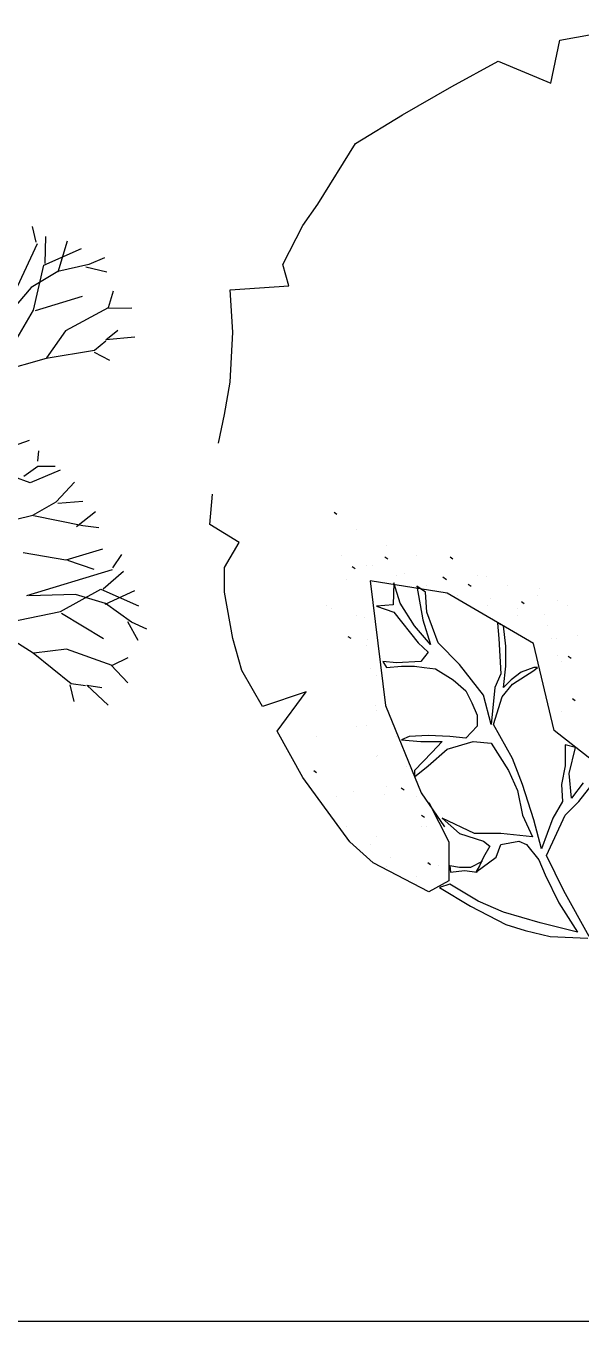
# Model space of a CAD drawing. Header units: millimetres. Extents: x 217.2 to 255.1, y 166.7 to 190.9.
# Drawn here: x 245.204 to 246.913, y 176.673 to 180.656 of the extents above; entities that cross this region are included whole.
import ezdxf

# ---------------------------------------------------------------- set-up
doc = ezdxf.new("R2010")
doc.units = ezdxf.units.MM
doc.layers.add('s', color=145, linetype='Continuous')
doc.layers.add('trees', color=104, linetype='Continuous')

msp = doc.modelspace()

# ---------------------------------------------------------------- linework, layer by layer
at = {"layer": 's', "color": 0}
msp.add_line((217.1888, 176.6733), (255.1288, 176.6733), dxfattribs=at)
at = {"layer": 'trees', "color": 97, "true_color": 0x25742c}
for p, q in [((246.8476, 180.6127), (247.0892, 180.6562)), ((246.8202, 180.4803), (246.8476, 180.6127)), ((246.6582, 180.5473), (246.8202, 180.4803)), ((246.0571, 180.0428), (246.1024, 180.1082)), ((246.0132, 179.8568), (245.9953, 179.9222)), ((245.8334, 179.8451), (246.0132, 179.8568)), ((245.8416, 179.7144), (245.8334, 179.8451)), ((245.8155, 179.4613), (245.8334, 179.5602)), ((245.7702, 179.1227), (245.7783, 179.2164)), ((245.8155, 178.9903), (245.8608, 179.0674)), ((245.8155, 178.9149), (245.8155, 178.9903)), ((246.5004, 178.9116), (246.2643, 178.9501)), ((246.2643, 178.9501), (246.311, 178.5663)), ((246.7666, 178.7574), (246.5004, 178.9116)), ((245.8691, 178.6736), (245.8416, 178.7725)), ((246.8298, 178.4892), (246.7666, 178.7574)), ((245.9322, 178.563), (245.8691, 178.6736)), ((246.0667, 178.6082), (245.9322, 178.563)), ((246.311, 178.5663), (246.4208, 178.2982)), ((246.0571, 178.3451), (245.9775, 178.4876)), ((247.0013, 178.3552), (246.8298, 178.4892)), ((246.0986, 178.4725), (246.0986, 178.4725)), ((246.0991, 178.3591), (246.0901, 178.3652)), ((246.2012, 178.1474), (246.0571, 178.3451)), ((246.4208, 178.2982), (246.4927, 178.1935)), ((246.4441, 178.268), (246.5059, 178.1474)), ((246.1913, 178.1944), (246.1913, 178.1944)), ((246.284, 178.1635), (246.284, 178.1635)), ((246.2726, 178.082), (246.2012, 178.1474)), ((246.2642, 178.1391), (246.2642, 178.1391)), ((246.5059, 178.1474), (246.5059, 178.0267)), ((246.4441, 177.9932), (246.2726, 178.082)), ((246.3262, 178.0974), (246.3262, 178.0974)), ((246.3149, 178.0708), (246.3149, 178.0708)), ((246.4076, 178.0399), (246.4076, 178.0399)), ((246.5059, 178.0267), (246.4441, 177.9932))]:
    msp.add_line(p, q, dxfattribs=at)
at = {"layer": 'trees', "color": 64, "true_color": 0x78b116}
for p, q in [((246.5155, 180.4702), (246.6582, 180.5473)), ((246.3631, 180.3831), (246.5155, 180.4702)), ((246.1024, 180.1082), (246.219, 180.2942)), ((245.8334, 179.5602), (245.8416, 179.7144)), ((245.797, 179.3729), (245.8155, 179.4613)), ((245.2254, 179.1513), (245.2974, 179.1929)), ((245.8416, 178.7725), (245.8155, 178.9149))]:
    msp.add_line(p, q, dxfattribs=at)
at = {"layer": 'trees', "color": 84, "true_color": 0x2aaf18}
for p, q in [((246.219, 180.2942), (246.3631, 180.3831)), ((245.9953, 179.9222), (246.0571, 180.0428)), ((245.8608, 179.0674), (245.7702, 179.1227)), ((245.9775, 178.4876), (246.0667, 178.6082))]:
    msp.add_line(p, q, dxfattribs=at)
at = {"layer": 'trees', "color": 42, "true_color": 0xd28328}
for p, q in [((245.236, 179.9913), (245.2241, 180.0393)), ((245.264, 179.926), (245.2652, 180.0089)), ((245.3032, 179.8996), (245.3323, 179.9957)), ((245.2597, 179.92), (245.375, 179.972)), ((245.2278, 179.782), (245.2597, 179.92)), ((245.3981, 179.9223), (245.3024, 179.9013)), ((245.3887, 179.9149), (245.4529, 179.9003)), ((245.446, 179.9427), (245.3981, 179.9223)), ((245.3024, 179.9013), (245.22, 179.8517)), ((245.4723, 179.8408), (245.4576, 179.7893)), ((245.2341, 179.7809), (245.3784, 179.8253)), ((245.4576, 179.7893), (245.3263, 179.7189)), ((245.4548, 179.7879), (245.5302, 179.7895)), ((245.3263, 179.7189), (245.2681, 179.635)), ((245.4504, 179.6908), (245.487, 179.7204)), ((245.4498, 179.6865), (245.4154, 179.6579)), ((245.54, 179.6989), (245.4504, 179.6908)), ((245.4154, 179.6579), (245.2668, 179.6338)), ((245.4144, 179.6529), (245.4611, 179.6281)), ((245.4693, 178.9835), (245.2064, 178.9034)), ((245.4419, 178.9248), (245.5045, 178.9793)), ((245.3107, 178.8554), (245.4346, 178.9239)), ((245.4346, 178.9239), (245.5504, 178.873)), ((245.4486, 178.878), (245.5395, 178.9205)), ((246.4071, 178.9334), (246.4263, 178.8295)), ((245.3573, 178.9079), (245.2137, 178.9037)), ((245.4493, 178.8797), (245.3573, 178.9079)), ((245.5288, 178.8225), (245.4493, 178.8797)), ((246.4386, 178.8529), (246.4345, 178.9149)), ((245.314, 178.85), (245.4435, 178.7723)), ((246.4729, 178.7591), (246.4386, 178.8529)), ((245.517, 178.8246), (245.5491, 178.7671)), ((245.5761, 178.8006), (245.5288, 178.8225)), ((246.4263, 178.8295), (246.4496, 178.754)), ((245.3438, 178.6329), (245.2265, 178.7274)), ((245.3296, 178.7399), (245.2283, 178.7272)), ((245.4697, 178.6894), (245.3296, 178.7399)), ((245.4668, 178.6906), (245.5184, 178.6356)), ((245.5179, 178.7129), (245.4697, 178.6894)), ((246.768, 178.6837), (246.7282, 178.6686)), ((246.7282, 178.6686), (246.698, 178.6451)), ((246.7021, 178.6317), (246.768, 178.6736)), ((245.3394, 178.6303), (245.3522, 178.579)), ((245.388, 178.6264), (245.3438, 178.6329)), ((246.8956, 178.4373), (246.8641, 178.4457)), ((246.8764, 178.3568), (246.8956, 178.4373)), ((246.8641, 178.3803), (246.8531, 178.3233)), ((246.8833, 178.2814), (246.8764, 178.3568)), ((246.5855, 178.1725), (246.4853, 178.2194)), ((246.5388, 178.1725), (246.6129, 178.149)), ((246.6664, 178.1725), (246.5855, 178.1725)), ((246.6129, 178.149), (246.6321, 178.1339))]:
    msp.add_line(p, q, dxfattribs=at)
at = {"layer": 'trees', "color": 62, "true_color": 0xacc205}
for p, q in [((245.2386, 179.9856), (245.1224, 179.7366)), ((245.22, 179.8517), (245.1271, 179.7422)), ((245.1193, 179.5971), (245.2278, 179.782)), ((245.2668, 179.6338), (245.1208, 179.5928)), ((245.214, 179.3816), (245.136, 179.3531)), ((245.2409, 179.3174), (245.2441, 179.3493)), ((245.2173, 179.2513), (245.0533, 179.311)), ((245.2412, 179.3017), (245.1977, 179.2703)), ((245.3101, 179.2901), (245.2173, 179.2513)), ((245.2943, 179.3017), (245.2412, 179.3017)), ((245.2974, 179.1929), (245.3537, 179.253)), ((245.3797, 179.1932), (245.3024, 179.1879)), ((245.4181, 179.1614), (245.3604, 179.1155)), ((245.0627, 179.1116), (245.2254, 179.1513)), ((245.379, 179.1184), (245.228, 179.1491)), ((245.4286, 179.113), (245.379, 179.1184)), ((245.3272, 179.0134), (245.1959, 179.0358)), ((245.4397, 179.0468), (245.3272, 179.0134)), ((245.3319, 179.0134), (245.4136, 178.9856)), ((245.4718, 178.9893), (245.4996, 179.0302)), ((245.1006, 178.8125), (245.3107, 178.8554)), ((245.2265, 178.7274), (245.0984, 178.8085))]:
    msp.add_line(p, q, dxfattribs=at)
at = {"layer": 'trees', "color": 3}
for p, q in [((246.1616, 179.1542), (246.1526, 179.1603)), ((246.2205, 179.1089), (246.2205, 179.1089)), ((246.3149, 179.0596), (246.3149, 179.0596)), ((246.1759, 179.0271), (246.1759, 179.0271)), ((246.2531, 178.9978), (246.2531, 178.9978)), ((246.2723, 178.9965), (246.2723, 178.9965)), ((246.3178, 179.0168), (246.3088, 179.0229)), ((246.4076, 179.0287), (246.4076, 179.0287)), ((246.5186, 179.0168), (246.5096, 179.0229)), ((246.2178, 178.9862), (246.2088, 178.9923)), ((246.3687, 178.9725), (246.3687, 178.9725)), ((246.4989, 178.9532), (246.4871, 178.961)), ((246.593, 178.9669), (246.593, 178.9669)), ((246.6213, 178.9636), (246.6213, 178.9636)), ((246.1902, 178.9547), (246.1902, 178.9547)), ((246.5749, 178.9327), (246.5659, 178.9388)), ((246.6857, 178.936), (246.6857, 178.936)), ((246.7846, 178.9275), (246.7846, 178.9275)), ((246.5312, 178.9051), (246.5312, 178.9051)), ((246.6338, 178.8952), (246.6338, 178.8952)), ((246.7382, 178.8793), (246.7292, 178.8854)), ((246.7784, 178.9051), (246.7784, 178.9051)), ((246.8408, 178.8885), (246.8408, 178.8885)), ((246.1295, 178.8742), (246.1295, 178.8742)), ((246.1455, 178.864), (246.1455, 178.864)), ((246.2222, 178.8433), (246.2222, 178.8433)), ((246.2464, 178.8357), (246.2464, 178.8357)), ((246.6239, 178.8742), (246.6239, 178.8742)), ((246.7177, 178.864), (246.7177, 178.864)), ((246.7998, 178.8457), (246.7998, 178.8457)), ((246.8711, 178.8742), (246.8711, 178.8742)), ((246.8093, 178.8124), (246.8093, 178.8124)), ((246.2054, 178.7719), (246.1963, 178.778)), ((246.2571, 178.7683), (246.2571, 178.7683)), ((246.8221, 178.7734), (246.8221, 178.7734)), ((246.8372, 178.7731), (246.8372, 178.7731)), ((246.8372, 178.7731), (246.8372, 178.7731)), ((246.902, 178.7815), (246.902, 178.7815)), ((246.2531, 178.7506), (246.2531, 178.7506)), ((246.8402, 178.7197), (246.8402, 178.7197)), ((246.8828, 178.7107), (246.8738, 178.7168)), ((246.266, 178.681), (246.266, 178.681)), ((246.8516, 178.701), (246.8516, 178.701)), ((246.284, 178.6579), (246.284, 178.6579)), ((246.2794, 178.5653), (246.2794, 178.5653)), ((246.8953, 178.5811), (246.8863, 178.5872)), ((246.2828, 178.5511), (246.2828, 178.5511)), ((246.8516, 178.5469), (246.8516, 178.5469)), ((246.2205, 178.5018), (246.2205, 178.5018)), ((246.2531, 178.5034), (246.2531, 178.5034)), ((246.3458, 178.4725), (246.3458, 178.4725)), ((246.284, 178.4107), (246.284, 178.4107)), ((246.2866, 178.4111), (246.2866, 178.4111)), ((246.3767, 178.3798), (246.3767, 178.3798)), ((246.3149, 178.318), (246.3149, 178.318)), ((246.1604, 178.2871), (246.1604, 178.2871)), ((246.2125, 178.3021), (246.2125, 178.3021)), ((246.3089, 178.2932), (246.3089, 178.2932)), ((246.3687, 178.3057), (246.3597, 178.3118)), ((246.4076, 178.2871), (246.4076, 178.2871)), ((246.4312, 178.2217), (246.4222, 178.2278)), ((246.4204, 178.1936), (246.4204, 178.1936)), ((246.4385, 178.1944), (246.4385, 178.1944)), ((246.4499, 178.0764), (246.4409, 178.0825)), ((246.4731, 178.0756), (246.4731, 178.0756))]:
    msp.add_line(p, q, dxfattribs=at)
at = {"layer": 'trees', "color": 47, "true_color": 0x8d6a35}
for p, q in [((246.3458, 178.9669), (246.3458, 178.9669)), ((246.3371, 178.9434), (246.3343, 178.8764)), ((246.3563, 178.8814), (246.3371, 178.9434)), ((246.4345, 178.9149), (246.4071, 178.9334)), ((246.4385, 178.936), (246.4385, 178.936)), ((246.3343, 178.8764), (246.2835, 178.8714)), ((246.4002, 178.811), (246.3563, 178.8814)), ((246.2835, 178.8714), (246.3371, 178.8529)), ((246.3371, 178.8529), (246.4112, 178.7591)), ((246.7166, 178.8433), (246.7166, 178.8433)), ((246.4496, 178.754), (246.4002, 178.811)), ((246.6747, 178.811), (246.6555, 178.8194)), ((246.6555, 178.8194), (246.6596, 178.7725)), ((246.6815, 178.749), (246.6747, 178.811)), ((246.4112, 178.7591), (246.4427, 178.7306)), ((246.5388, 178.692), (246.4729, 178.7591)), ((246.6596, 178.7725), (246.6664, 178.6635)), ((246.4427, 178.7306), (246.4194, 178.7021)), ((246.6815, 178.687), (246.6815, 178.749)), ((246.3028, 178.7021), (246.3137, 178.6837)), ((246.3453, 178.6971), (246.3028, 178.7021)), ((246.3137, 178.6837), (246.3604, 178.687)), ((246.4194, 178.7021), (246.3453, 178.6971)), ((246.3604, 178.687), (246.4002, 178.687)), ((246.4002, 178.687), (246.4304, 178.6837)), ((246.4304, 178.6837), (246.4647, 178.6786)), ((246.4647, 178.6786), (246.5196, 178.6451)), ((246.6129, 178.5982), (246.5388, 178.692)), ((246.6747, 178.6216), (246.6815, 178.687)), ((246.768, 178.6736), (246.779, 178.6837)), ((246.779, 178.6837), (246.768, 178.6837)), ((246.5196, 178.6451), (246.558, 178.6116)), ((246.6664, 178.6635), (246.6472, 178.6216)), ((246.698, 178.6451), (246.6747, 178.6216)), ((246.558, 178.6116), (246.5772, 178.5747)), ((246.6363, 178.5077), (246.6129, 178.5982)), ((246.6472, 178.6216), (246.6363, 178.5077)), ((246.6706, 178.5932), (246.7021, 178.6317)), ((246.5772, 178.5747), (246.5937, 178.5362)), ((246.6431, 178.5077), (246.6706, 178.5932)), ((246.5937, 178.5362), (246.5937, 178.5026)), ((246.5937, 178.5026), (246.558, 178.4658)), ((246.7021, 178.4038), (246.6431, 178.5077)), ((246.3837, 178.4708), (246.3604, 178.4608)), ((246.3604, 178.4608), (246.4194, 178.4557)), ((246.4427, 178.4742), (246.3837, 178.4708)), ((246.4194, 178.4557), (246.4853, 178.4557)), ((246.5086, 178.4708), (246.4427, 178.4742)), ((246.4853, 178.4557), (246.4537, 178.4222)), ((246.5004, 178.4323), (246.5814, 178.4557)), ((246.558, 178.4658), (246.5086, 178.4708)), ((246.5814, 178.4557), (246.6363, 178.4507)), ((246.6363, 178.4507), (246.6898, 178.3669)), ((246.8641, 178.4457), (246.8641, 178.3803)), ((246.4537, 178.4222), (246.4002, 178.3669)), ((246.4427, 178.3803), (246.5004, 178.4323)), ((246.7323, 178.3233), (246.7021, 178.4038)), ((246.4002, 178.3468), (246.4427, 178.3803)), ((246.4002, 178.3669), (246.4002, 178.3468)), ((246.6898, 178.3669), (246.7172, 178.3049)), ((246.9066, 178.2714), (246.9807, 178.3669)), ((246.768, 178.2144), (246.7323, 178.3233)), ((246.8531, 178.3233), (246.8558, 178.2714)), ((246.919, 178.3284), (246.8833, 178.2814)), ((246.7172, 178.3049), (246.7323, 178.2295)), ((246.8558, 178.2714), (246.8257, 178.2194)), ((246.8641, 178.2295), (246.9066, 178.2714)), ((246.4853, 178.2194), (246.5388, 178.1725)), ((246.7323, 178.2295), (246.7639, 178.1624)), ((246.7913, 178.1256), (246.768, 178.2144)), ((246.8257, 178.2194), (246.7913, 178.1256)), ((246.8064, 178.1055), (246.8641, 178.2295)), ((246.7639, 178.1624), (246.6664, 178.1725)), ((246.6321, 178.1339), (246.6129, 178.1004)), ((246.6514, 178.1004), (246.6664, 178.139)), ((246.6664, 178.139), (246.7213, 178.149)), ((246.7213, 178.149), (246.7447, 178.139)), ((246.7447, 178.139), (246.7831, 178.092)), ((246.6088, 178.087), (246.5731, 178.0686)), ((246.5896, 178.0535), (246.6514, 178.1004)), ((246.6129, 178.1004), (246.6006, 178.0736)), ((246.7831, 178.092), (246.8023, 178.0451)), ((246.5388, 178.0686), (246.5086, 178.0736)), ((246.5086, 178.0736), (246.5114, 178.0535)), ((246.5114, 178.0535), (246.5539, 178.0585)), ((246.5731, 178.0686), (246.5388, 178.0686)), ((246.5539, 178.0585), (246.5937, 178.0535)), ((246.6006, 178.0736), (246.5896, 178.0535)), ((246.5086, 178.0166), (246.4771, 178.0066)), ((246.4771, 178.0066), (246.5731, 177.9496)), ((246.5965, 177.9647), (246.5086, 178.0166)), ((246.6747, 177.9312), (246.5965, 177.9647)), ((246.5731, 177.9496), (246.6815, 177.8926)), ((246.6815, 177.8926), (246.7406, 177.8742))]:
    msp.add_line(p, q, dxfattribs=at)
at = {"layer": 'trees', "color": 45, "true_color": 0xba8d4a}
for p, q in [((245.4576, 178.5677), (245.3917, 178.6289)), ((245.3917, 178.6289), (245.4382, 178.6215)), ((246.86, 177.9965), (246.8064, 178.1055)), ((246.8023, 178.0451), (246.8449, 177.9596)), ((246.8449, 177.9596), (246.9025, 177.8691)), ((246.9382, 177.8557), (246.86, 177.9965)), ((246.7872, 177.8976), (246.6747, 177.9312)), ((246.9025, 177.8691), (246.7872, 177.8976)), ((246.7406, 177.8742), (246.8174, 177.8557)), ((246.8174, 177.8557), (246.9341, 177.8507))]:
    msp.add_line(p, q, dxfattribs=at)

doc.saveas('drawing.dxf')
